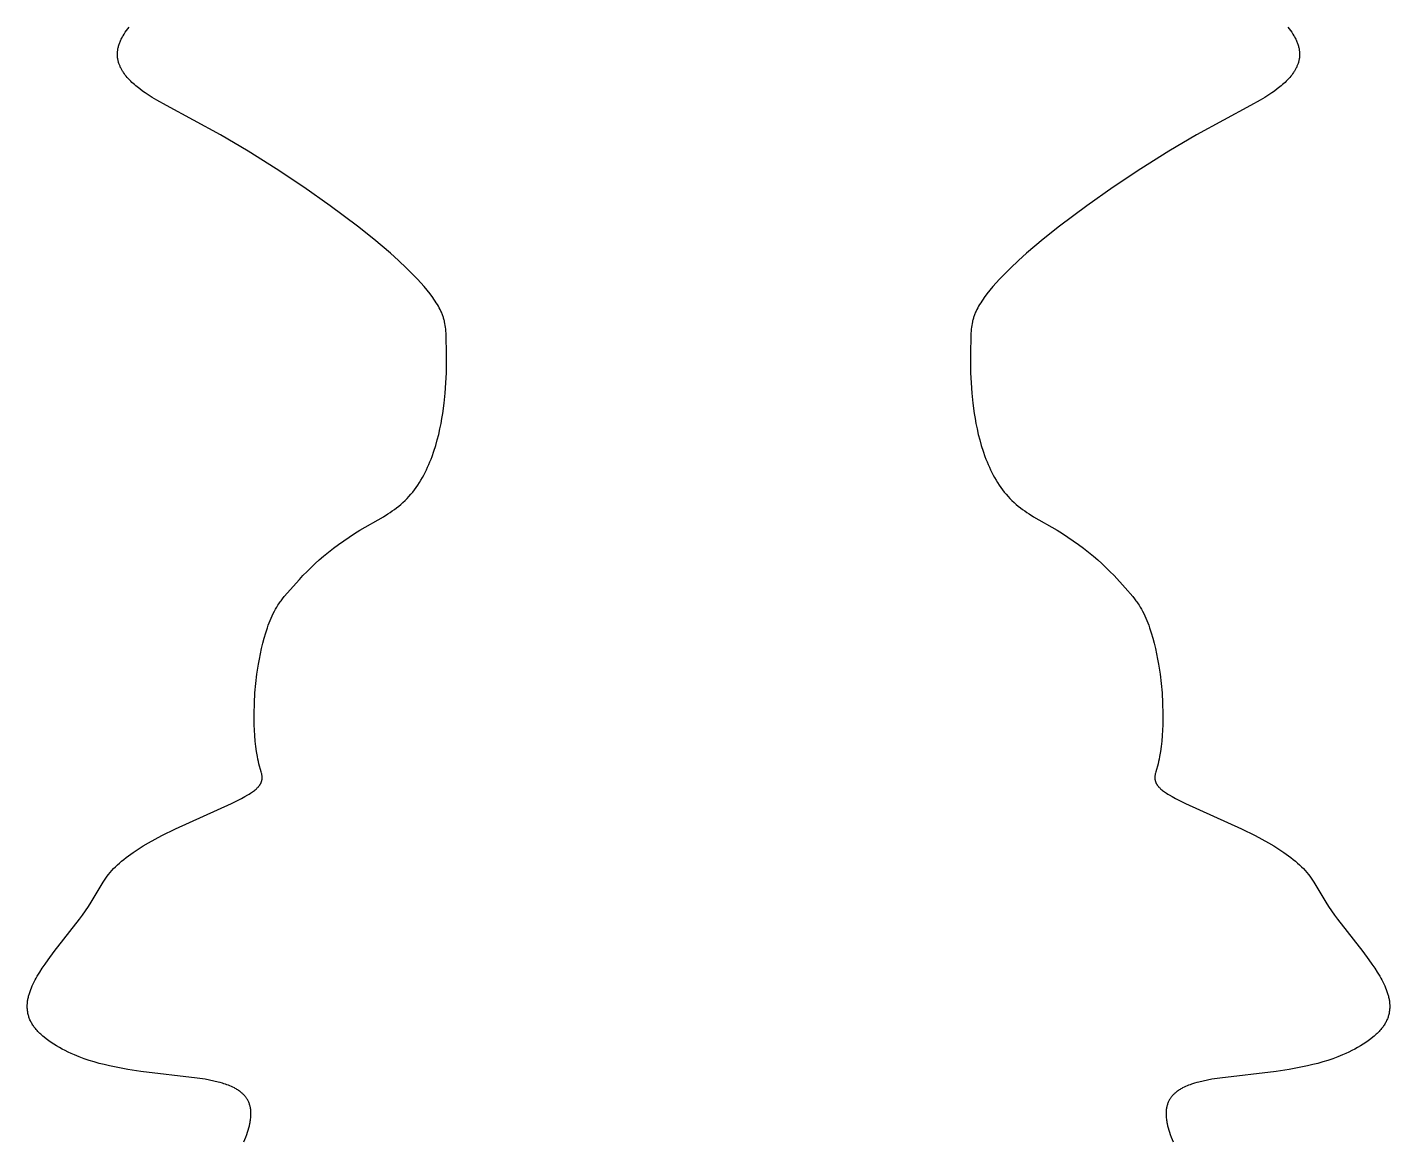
# Model space of a CAD drawing. Header units: millimetres. Extents: x -1576 to 3664, y -445 to 3215.
# Drawn here: x -377.5 to -280.5, y 2629 to 2708.4 of the extents above; entities that cross this region are included whole.
import ezdxf

# ---------------------------------------------------------------- set-up
doc = ezdxf.new("R2010")
doc.units = ezdxf.units.MM
doc.header["$MEASUREMENT"] = 0
doc.layers.add('Utwórz2D linie widoczne', color=7, linetype='Continuous', true_color=0x000000)

msp = doc.modelspace()

# ---------------------------------------------------------------- linework, layer by layer
at = {"layer": 'Utwórz2D linie widoczne'}
for p, q in [((-370.615, 2707.901), (-370.535, 2708.021)), ((-370.535, 2708.021), (-370.449, 2708.142)), ((-370.449, 2708.142), (-370.359, 2708.262)), ((-370.359, 2708.262), (-370.264, 2708.382)), ((-287.775, 2708.382), (-287.68, 2708.262)), ((-287.68, 2708.262), (-287.59, 2708.142)), ((-287.59, 2708.142), (-287.504, 2708.021)), ((-287.504, 2708.021), (-287.424, 2707.901)), ((-371.044, 2706.924), (-371.029, 2706.986)), ((-371.029, 2706.986), (-371.013, 2707.047)), ((-371.013, 2707.047), (-370.994, 2707.109)), ((-370.994, 2707.109), (-370.975, 2707.17)), ((-370.975, 2707.17), (-370.953, 2707.232)), ((-370.953, 2707.232), (-370.93, 2707.293)), ((-370.93, 2707.293), (-370.905, 2707.354)), ((-370.905, 2707.354), (-370.879, 2707.415)), ((-370.879, 2707.415), (-370.851, 2707.476)), ((-370.851, 2707.476), (-370.822, 2707.537)), ((-370.822, 2707.537), (-370.791, 2707.598)), ((-370.791, 2707.598), (-370.759, 2707.658)), ((-370.759, 2707.658), (-370.725, 2707.719)), ((-370.725, 2707.719), (-370.69, 2707.78)), ((-370.69, 2707.78), (-370.615, 2707.901)), ((-287.424, 2707.901), (-287.349, 2707.78)), ((-287.349, 2707.78), (-287.314, 2707.719)), ((-287.314, 2707.719), (-287.28, 2707.658)), ((-287.28, 2707.658), (-287.248, 2707.598)), ((-287.248, 2707.598), (-287.217, 2707.537)), ((-287.217, 2707.537), (-287.188, 2707.476)), ((-287.188, 2707.476), (-287.16, 2707.415)), ((-287.16, 2707.415), (-287.134, 2707.354)), ((-287.134, 2707.354), (-287.109, 2707.293)), ((-287.109, 2707.293), (-287.086, 2707.232)), ((-287.086, 2707.232), (-287.064, 2707.17)), ((-287.064, 2707.17), (-287.045, 2707.109)), ((-287.045, 2707.109), (-287.026, 2707.047)), ((-287.026, 2707.047), (-287.01, 2706.986)), ((-287.01, 2706.986), (-286.995, 2706.924)), ((-371.096, 2706.489), (-371.094, 2706.552)), ((-371.096, 2706.427), (-371.096, 2706.489)), ((-371.095, 2706.368), (-371.096, 2706.427)), ((-371.091, 2706.31), (-371.095, 2706.368)), ((-371.094, 2706.552), (-371.091, 2706.614)), ((-371.091, 2706.614), (-371.085, 2706.676)), ((-371.086, 2706.253), (-371.091, 2706.31)), ((-371.08, 2706.196), (-371.086, 2706.253)), ((-371.085, 2706.676), (-371.077, 2706.738)), ((-371.071, 2706.139), (-371.08, 2706.196)), ((-371.077, 2706.738), (-371.068, 2706.8)), ((-371.062, 2706.083), (-371.071, 2706.139)), ((-371.068, 2706.8), (-371.057, 2706.862)), ((-371.05, 2706.028), (-371.062, 2706.083)), ((-371.057, 2706.862), (-371.044, 2706.924)), ((-371.038, 2705.973), (-371.05, 2706.028)), ((-286.989, 2706.028), (-287.001, 2705.973)), ((-286.995, 2706.924), (-286.982, 2706.862)), ((-286.977, 2706.083), (-286.989, 2706.028)), ((-286.982, 2706.862), (-286.971, 2706.8)), ((-286.968, 2706.139), (-286.977, 2706.083)), ((-286.971, 2706.8), (-286.962, 2706.738)), ((-286.959, 2706.196), (-286.968, 2706.139)), ((-286.962, 2706.738), (-286.954, 2706.676)), ((-286.953, 2706.253), (-286.959, 2706.196)), ((-286.954, 2706.676), (-286.948, 2706.614)), ((-286.948, 2706.31), (-286.953, 2706.253)), ((-286.948, 2706.614), (-286.945, 2706.552)), ((-286.944, 2706.368), (-286.948, 2706.31)), ((-286.945, 2706.552), (-286.943, 2706.489)), ((-286.943, 2706.427), (-286.944, 2706.368)), ((-286.943, 2706.489), (-286.943, 2706.427)), ((-371.024, 2705.918), (-371.038, 2705.973)), ((-371.008, 2705.864), (-371.024, 2705.918)), ((-370.991, 2705.811), (-371.008, 2705.864)), ((-370.973, 2705.758), (-370.991, 2705.811)), ((-370.954, 2705.705), (-370.973, 2705.758)), ((-370.933, 2705.653), (-370.954, 2705.705)), ((-370.911, 2705.602), (-370.933, 2705.653)), ((-370.888, 2705.551), (-370.911, 2705.602)), ((-370.864, 2705.5), (-370.888, 2705.551)), ((-370.839, 2705.45), (-370.864, 2705.5)), ((-370.812, 2705.401), (-370.839, 2705.45)), ((-370.785, 2705.352), (-370.812, 2705.401)), ((-370.757, 2705.303), (-370.785, 2705.352)), ((-370.727, 2705.255), (-370.757, 2705.303)), ((-370.697, 2705.208), (-370.727, 2705.255)), ((-370.666, 2705.161), (-370.697, 2705.208)), ((-370.601, 2705.068), (-370.666, 2705.161)), ((-370.534, 2704.978), (-370.601, 2705.068)), ((-287.438, 2705.068), (-287.505, 2704.978)), ((-287.373, 2705.161), (-287.438, 2705.068)), ((-287.342, 2705.208), (-287.373, 2705.161)), ((-287.312, 2705.255), (-287.342, 2705.208)), ((-287.282, 2705.303), (-287.312, 2705.255)), ((-287.254, 2705.352), (-287.282, 2705.303)), ((-287.227, 2705.401), (-287.254, 2705.352)), ((-287.2, 2705.45), (-287.227, 2705.401)), ((-287.175, 2705.5), (-287.2, 2705.45)), ((-287.151, 2705.551), (-287.175, 2705.5)), ((-287.128, 2705.602), (-287.151, 2705.551)), ((-287.106, 2705.653), (-287.128, 2705.602)), ((-287.085, 2705.705), (-287.106, 2705.653)), ((-287.066, 2705.758), (-287.085, 2705.705)), ((-287.048, 2705.811), (-287.066, 2705.758)), ((-287.031, 2705.864), (-287.048, 2705.811)), ((-287.015, 2705.918), (-287.031, 2705.864)), ((-287.001, 2705.973), (-287.015, 2705.918)), ((-370.463, 2704.889), (-370.534, 2704.978)), ((-370.39, 2704.803), (-370.463, 2704.889)), ((-370.312, 2704.715), (-370.39, 2704.803)), ((-370.23, 2704.628), (-370.312, 2704.715)), ((-370.146, 2704.543), (-370.23, 2704.628)), ((-370.06, 2704.459), (-370.146, 2704.543)), ((-369.971, 2704.377), (-370.06, 2704.459)), ((-369.88, 2704.296), (-369.971, 2704.377)), ((-369.788, 2704.217), (-369.88, 2704.296)), ((-369.694, 2704.139), (-369.788, 2704.217)), ((-369.502, 2703.988), (-369.694, 2704.139)), ((-288.345, 2704.139), (-288.537, 2703.988)), ((-288.251, 2704.217), (-288.345, 2704.139)), ((-288.159, 2704.296), (-288.251, 2704.217)), ((-288.068, 2704.377), (-288.159, 2704.296)), ((-287.979, 2704.459), (-288.068, 2704.377)), ((-287.893, 2704.543), (-287.979, 2704.459)), ((-287.809, 2704.628), (-287.893, 2704.543)), ((-287.728, 2704.715), (-287.809, 2704.628)), ((-287.649, 2704.803), (-287.728, 2704.715)), ((-287.576, 2704.889), (-287.649, 2704.803)), ((-287.505, 2704.978), (-287.576, 2704.889)), ((-369.307, 2703.843), (-369.502, 2703.988)), ((-369.109, 2703.705), (-369.307, 2703.843)), ((-368.912, 2703.574), (-369.109, 2703.705)), ((-368.615, 2703.387), (-368.912, 2703.574)), ((-368.294, 2703.195), (-368.615, 2703.387)), ((-367.605, 2702.806), (-368.294, 2703.195)), ((-289.745, 2703.195), (-290.434, 2702.806)), ((-289.424, 2703.387), (-289.745, 2703.195)), ((-289.127, 2703.574), (-289.424, 2703.387)), ((-288.93, 2703.705), (-289.127, 2703.574)), ((-288.732, 2703.843), (-288.93, 2703.705)), ((-288.537, 2703.988), (-288.732, 2703.843)), ((-363.746, 2700.718), (-367.605, 2702.806)), ((-290.434, 2702.806), (-294.293, 2700.718)), ((-361.786, 2699.564), (-363.746, 2700.718)), ((-294.293, 2700.718), (-296.253, 2699.564)), ((-359.789, 2698.31), (-361.786, 2699.564)), ((-296.253, 2699.564), (-298.25, 2698.31)), ((-357.82, 2697), (-359.789, 2698.31)), ((-298.25, 2698.31), (-300.219, 2697)), ((-355.94, 2695.677), (-357.82, 2697)), ((-300.219, 2697), (-302.099, 2695.677)), ((-354.001, 2694.223), (-355.94, 2695.677)), ((-302.099, 2695.677), (-304.038, 2694.223)), ((-352.846, 2693.3), (-354.001, 2694.223)), ((-304.038, 2694.223), (-305.193, 2693.3)), ((-351.662, 2692.294), (-352.846, 2693.3)), ((-305.193, 2693.3), (-306.377, 2692.294)), ((-351.082, 2691.772), (-351.662, 2692.294)), ((-350.521, 2691.242), (-351.082, 2691.772)), ((-306.957, 2691.772), (-307.518, 2691.242)), ((-306.377, 2692.294), (-306.957, 2691.772)), ((-349.988, 2690.71), (-350.521, 2691.242)), ((-349.735, 2690.444), (-349.988, 2690.71)), ((-308.051, 2690.71), (-308.304, 2690.444)), ((-307.518, 2691.242), (-308.051, 2690.71)), ((-349.493, 2690.18), (-349.735, 2690.444)), ((-349.262, 2689.916), (-349.493, 2690.18)), ((-349.044, 2689.655), (-349.262, 2689.916)), ((-348.839, 2689.397), (-349.044, 2689.655)), ((-308.995, 2689.655), (-309.2, 2689.397)), ((-308.777, 2689.916), (-308.995, 2689.655)), ((-308.546, 2690.18), (-308.777, 2689.916)), ((-308.304, 2690.444), (-308.546, 2690.18)), ((-348.65, 2689.142), (-348.839, 2689.397)), ((-348.561, 2689.016), (-348.65, 2689.142)), ((-348.476, 2688.891), (-348.561, 2689.016)), ((-348.396, 2688.766), (-348.476, 2688.891)), ((-348.32, 2688.644), (-348.396, 2688.766)), ((-348.248, 2688.522), (-348.32, 2688.644)), ((-309.719, 2688.644), (-309.791, 2688.522)), ((-309.643, 2688.766), (-309.719, 2688.644)), ((-309.563, 2688.891), (-309.643, 2688.766)), ((-309.478, 2689.016), (-309.563, 2688.891)), ((-309.389, 2689.142), (-309.478, 2689.016)), ((-309.2, 2689.397), (-309.389, 2689.142)), ((-348.182, 2688.402), (-348.248, 2688.522)), ((-348.12, 2688.283), (-348.182, 2688.402)), ((-348.063, 2688.165), (-348.12, 2688.283)), ((-348.034, 2688.101), (-348.063, 2688.165)), ((-348.006, 2688.038), (-348.034, 2688.101)), ((-347.98, 2687.975), (-348.006, 2688.038)), ((-347.956, 2687.912), (-347.98, 2687.975)), ((-347.933, 2687.85), (-347.956, 2687.912)), ((-347.911, 2687.787), (-347.933, 2687.85)), ((-347.891, 2687.725), (-347.911, 2687.787)), ((-347.872, 2687.663), (-347.891, 2687.725)), ((-347.854, 2687.601), (-347.872, 2687.663)), ((-347.837, 2687.539), (-347.854, 2687.601)), ((-310.185, 2687.601), (-310.202, 2687.539)), ((-310.167, 2687.663), (-310.185, 2687.601)), ((-310.148, 2687.725), (-310.167, 2687.663)), ((-310.128, 2687.787), (-310.148, 2687.725)), ((-310.106, 2687.85), (-310.128, 2687.787)), ((-310.083, 2687.912), (-310.106, 2687.85)), ((-310.059, 2687.975), (-310.083, 2687.912)), ((-310.033, 2688.038), (-310.059, 2687.975)), ((-310.005, 2688.101), (-310.033, 2688.038)), ((-309.976, 2688.165), (-310.005, 2688.101)), ((-309.919, 2688.283), (-309.976, 2688.165)), ((-309.857, 2688.402), (-309.919, 2688.283)), ((-309.791, 2688.522), (-309.857, 2688.402)), ((-347.822, 2687.477), (-347.837, 2687.539)), ((-347.807, 2687.414), (-347.822, 2687.477)), ((-347.782, 2687.287), (-347.807, 2687.414)), ((-347.76, 2687.158), (-347.782, 2687.287)), ((-347.742, 2687.026), (-347.76, 2687.158)), ((-347.727, 2686.891), (-347.742, 2687.026)), ((-347.714, 2686.751), (-347.727, 2686.891)), ((-347.704, 2686.607), (-347.714, 2686.751)), ((-347.689, 2686.301), (-347.704, 2686.607)), ((-310.335, 2686.607), (-310.35, 2686.301)), ((-310.325, 2686.751), (-310.335, 2686.607)), ((-310.312, 2686.891), (-310.325, 2686.751)), ((-310.297, 2687.026), (-310.312, 2686.891)), ((-310.279, 2687.158), (-310.297, 2687.026)), ((-310.257, 2687.287), (-310.279, 2687.158)), ((-310.232, 2687.414), (-310.257, 2687.287)), ((-310.217, 2687.477), (-310.232, 2687.414)), ((-310.202, 2687.539), (-310.217, 2687.477)), ((-347.665, 2685.246), (-347.689, 2686.301)), ((-310.35, 2686.301), (-310.374, 2685.246)), ((-347.666, 2684.52), (-347.665, 2685.246)), ((-310.374, 2685.246), (-310.373, 2684.52)), ((-347.714, 2683.065), (-347.681, 2683.792)), ((-347.681, 2683.792), (-347.666, 2684.52)), ((-310.373, 2684.52), (-310.358, 2683.792)), ((-310.358, 2683.792), (-310.325, 2683.065)), ((-347.767, 2682.338), (-347.714, 2683.065)), ((-310.325, 2683.065), (-310.272, 2682.338)), ((-347.84, 2681.615), (-347.767, 2682.338)), ((-310.272, 2682.338), (-310.199, 2681.615)), ((-347.994, 2680.538), (-347.937, 2680.896)), ((-347.937, 2680.896), (-347.84, 2681.615)), ((-310.199, 2681.615), (-310.102, 2680.896)), ((-310.102, 2680.896), (-310.045, 2680.538)), ((-348.137, 2679.791), (-348.058, 2680.183)), ((-348.058, 2680.183), (-347.994, 2680.538)), ((-310.045, 2680.538), (-309.981, 2680.183)), ((-309.981, 2680.183), (-309.902, 2679.791)), ((-348.438, 2678.607), (-348.326, 2679.002)), ((-348.326, 2679.002), (-348.226, 2679.397)), ((-348.226, 2679.397), (-348.137, 2679.791)), ((-309.902, 2679.791), (-309.813, 2679.397)), ((-309.813, 2679.397), (-309.713, 2679.002)), ((-309.713, 2679.002), (-309.601, 2678.607)), ((-348.698, 2677.822), (-348.561, 2678.213)), ((-348.561, 2678.213), (-348.438, 2678.607)), ((-309.601, 2678.607), (-309.478, 2678.213)), ((-309.478, 2678.213), (-309.341, 2677.822)), ((-349.101, 2676.869), (-349.013, 2677.056)), ((-349.013, 2677.056), (-348.929, 2677.245)), ((-348.929, 2677.245), (-348.848, 2677.436)), ((-348.848, 2677.436), (-348.772, 2677.629)), ((-348.772, 2677.629), (-348.698, 2677.822)), ((-309.341, 2677.822), (-309.267, 2677.629)), ((-309.267, 2677.629), (-309.191, 2677.436)), ((-309.191, 2677.436), (-309.11, 2677.245)), ((-309.11, 2677.245), (-309.026, 2677.056)), ((-309.026, 2677.056), (-308.938, 2676.869)), ((-349.712, 2675.794), (-349.6, 2675.966)), ((-349.6, 2675.966), (-349.492, 2676.141)), ((-349.492, 2676.141), (-349.388, 2676.32)), ((-349.388, 2676.32), (-349.289, 2676.5)), ((-349.289, 2676.5), (-349.193, 2676.683)), ((-349.193, 2676.683), (-349.101, 2676.869)), ((-308.938, 2676.869), (-308.846, 2676.683)), ((-308.846, 2676.683), (-308.75, 2676.5)), ((-308.75, 2676.5), (-308.651, 2676.32)), ((-308.651, 2676.32), (-308.547, 2676.141)), ((-308.547, 2676.141), (-308.439, 2675.966)), ((-308.439, 2675.966), (-308.327, 2675.794)), ((-350.48, 2674.832), (-350.34, 2674.983)), ((-350.34, 2674.983), (-350.205, 2675.138)), ((-350.205, 2675.138), (-350.075, 2675.297)), ((-350.075, 2675.297), (-349.95, 2675.459)), ((-349.95, 2675.459), (-349.829, 2675.625)), ((-349.829, 2675.625), (-349.712, 2675.794)), ((-308.327, 2675.794), (-308.21, 2675.625)), ((-308.21, 2675.625), (-308.089, 2675.459)), ((-308.089, 2675.459), (-307.964, 2675.297)), ((-307.964, 2675.297), (-307.834, 2675.138)), ((-307.834, 2675.138), (-307.699, 2674.983)), ((-307.699, 2674.983), (-307.559, 2674.832)), ((-351.527, 2673.946), (-351.373, 2674.056)), ((-351.373, 2674.056), (-351.221, 2674.169)), ((-351.221, 2674.169), (-351.073, 2674.286)), ((-351.073, 2674.286), (-350.928, 2674.407)), ((-350.928, 2674.407), (-350.774, 2674.544)), ((-350.774, 2674.544), (-350.624, 2674.686)), ((-350.624, 2674.686), (-350.48, 2674.832)), ((-307.559, 2674.832), (-307.415, 2674.686)), ((-307.415, 2674.686), (-307.265, 2674.544)), ((-307.265, 2674.544), (-307.111, 2674.407)), ((-307.111, 2674.407), (-306.966, 2674.286)), ((-306.966, 2674.286), (-306.818, 2674.169)), ((-306.818, 2674.169), (-306.666, 2674.056)), ((-306.666, 2674.056), (-306.512, 2673.946)), ((-353.829, 2672.572), (-352.163, 2673.535)), ((-352.163, 2673.535), (-351.842, 2673.735)), ((-351.842, 2673.735), (-351.684, 2673.839)), ((-351.684, 2673.839), (-351.527, 2673.946)), ((-306.512, 2673.946), (-306.355, 2673.839)), ((-306.355, 2673.839), (-306.197, 2673.735)), ((-306.197, 2673.735), (-305.876, 2673.535)), ((-305.876, 2673.535), (-304.21, 2672.572)), ((-354.978, 2671.833), (-354.6, 2672.088)), ((-354.6, 2672.088), (-354.217, 2672.334)), ((-354.217, 2672.334), (-353.829, 2672.572)), ((-304.21, 2672.572), (-303.822, 2672.334)), ((-303.822, 2672.334), (-303.439, 2672.088)), ((-303.439, 2672.088), (-303.061, 2671.833)), ((-356.076, 2671.02), (-355.717, 2671.3)), ((-355.717, 2671.3), (-355.351, 2671.571)), ((-355.351, 2671.571), (-354.978, 2671.833)), ((-303.061, 2671.833), (-302.688, 2671.571)), ((-302.688, 2671.571), (-302.322, 2671.3)), ((-302.322, 2671.3), (-301.963, 2671.02)), ((-357.312, 2669.93), (-357.024, 2670.204)), ((-357.024, 2670.204), (-356.73, 2670.471)), ((-356.73, 2670.471), (-356.428, 2670.731)), ((-356.428, 2670.731), (-356.076, 2671.02)), ((-301.963, 2671.02), (-301.611, 2670.731)), ((-301.611, 2670.731), (-301.309, 2670.471)), ((-301.309, 2670.471), (-301.015, 2670.204)), ((-301.015, 2670.204), (-300.727, 2669.93)), ((-358.144, 2669.063), (-357.886, 2669.345)), ((-357.886, 2669.345), (-357.596, 2669.647)), ((-357.596, 2669.647), (-357.312, 2669.93)), ((-300.727, 2669.93), (-300.443, 2669.647)), ((-300.443, 2669.647), (-300.153, 2669.345)), ((-300.153, 2669.345), (-299.369, 2668.47)), ((-359.215, 2667.85), (-358.144, 2669.063)), ((-299.369, 2668.47), (-298.824, 2667.85)), ((-359.754, 2667.105), (-359.666, 2667.246)), ((-359.666, 2667.246), (-359.613, 2667.327)), ((-359.613, 2667.327), (-359.559, 2667.405)), ((-359.559, 2667.405), (-359.505, 2667.481)), ((-359.505, 2667.481), (-359.449, 2667.557)), ((-359.449, 2667.557), (-359.334, 2667.704)), ((-359.334, 2667.704), (-359.215, 2667.85)), ((-298.824, 2667.85), (-298.705, 2667.704)), ((-298.705, 2667.704), (-298.59, 2667.557)), ((-298.59, 2667.557), (-298.534, 2667.481)), ((-298.534, 2667.481), (-298.48, 2667.405)), ((-298.48, 2667.405), (-298.426, 2667.327)), ((-298.426, 2667.327), (-298.373, 2667.246)), ((-298.373, 2667.246), (-298.285, 2667.105)), ((-360.221, 2666.156), (-360.15, 2666.324)), ((-360.15, 2666.324), (-360.077, 2666.489)), ((-360.077, 2666.489), (-360, 2666.65)), ((-360, 2666.65), (-359.921, 2666.806)), ((-359.921, 2666.806), (-359.839, 2666.958)), ((-359.839, 2666.958), (-359.754, 2667.105)), ((-298.285, 2667.105), (-298.2, 2666.958)), ((-298.2, 2666.958), (-298.118, 2666.806)), ((-298.118, 2666.806), (-298.039, 2666.65)), ((-298.039, 2666.65), (-297.962, 2666.489)), ((-297.962, 2666.489), (-297.889, 2666.324)), ((-297.889, 2666.324), (-297.818, 2666.156)), ((-360.647, 2664.902), (-360.538, 2665.271)), ((-360.538, 2665.271), (-360.419, 2665.632)), ((-360.419, 2665.632), (-360.356, 2665.81)), ((-360.356, 2665.81), (-360.29, 2665.985)), ((-360.29, 2665.985), (-360.221, 2666.156)), ((-297.818, 2666.156), (-297.749, 2665.985)), ((-297.749, 2665.985), (-297.684, 2665.81)), ((-297.684, 2665.81), (-297.62, 2665.632)), ((-297.62, 2665.632), (-297.501, 2665.271)), ((-297.501, 2665.271), (-297.392, 2664.902)), ((-360.837, 2664.153), (-360.746, 2664.529)), ((-360.746, 2664.529), (-360.647, 2664.902)), ((-297.392, 2664.902), (-297.293, 2664.529)), ((-297.293, 2664.529), (-297.202, 2664.153)), ((-361.057, 2663.039), (-360.992, 2663.406)), ((-360.992, 2663.406), (-360.918, 2663.778)), ((-360.918, 2663.778), (-360.837, 2664.153)), ((-297.202, 2664.153), (-297.121, 2663.778)), ((-297.121, 2663.778), (-297.047, 2663.406)), ((-297.047, 2663.406), (-296.982, 2663.039)), ((-361.164, 2662.332), (-361.057, 2663.039)), ((-296.982, 2663.039), (-296.875, 2662.332)), ((-361.303, 2660.998), (-361.242, 2661.677)), ((-361.242, 2661.677), (-361.164, 2662.332)), ((-296.875, 2662.332), (-296.797, 2661.677)), ((-296.797, 2661.677), (-296.736, 2660.998)), ((-361.345, 2660.27), (-361.303, 2660.998)), ((-296.736, 2660.998), (-296.694, 2660.27)), ((-361.366, 2659.509), (-361.345, 2660.27)), ((-361.366, 2659.121), (-361.366, 2659.509)), ((-296.694, 2660.27), (-296.673, 2659.509)), ((-296.673, 2659.509), (-296.673, 2659.121)), ((-361.359, 2658.731), (-361.366, 2659.121)), ((-361.344, 2658.342), (-361.359, 2658.731)), ((-296.68, 2658.731), (-296.695, 2658.342)), ((-296.673, 2659.121), (-296.68, 2658.731)), ((-361.321, 2657.954), (-361.344, 2658.342)), ((-361.289, 2657.57), (-361.321, 2657.954)), ((-361.247, 2657.192), (-361.289, 2657.57)), ((-296.75, 2657.57), (-296.792, 2657.192)), ((-296.718, 2657.954), (-296.75, 2657.57)), ((-296.695, 2658.342), (-296.718, 2657.954)), ((-361.196, 2656.823), (-361.247, 2657.192)), ((-361.133, 2656.463), (-361.196, 2656.823)), ((-296.843, 2656.823), (-296.906, 2656.463)), ((-296.792, 2657.192), (-296.843, 2656.823)), ((-361.098, 2656.288), (-361.133, 2656.463)), ((-361.06, 2656.116), (-361.098, 2656.288)), ((-361.018, 2655.948), (-361.06, 2656.116)), ((-360.858, 2655.38), (-361.018, 2655.948)), ((-297.021, 2655.948), (-297.181, 2655.38)), ((-296.979, 2656.116), (-297.021, 2655.948)), ((-296.941, 2656.288), (-296.979, 2656.116)), ((-296.906, 2656.463), (-296.941, 2656.288)), ((-360.874, 2654.588), (-360.864, 2654.611)), ((-360.864, 2654.611), (-360.855, 2654.634)), ((-360.835, 2655.283), (-360.858, 2655.38)), ((-360.855, 2654.634), (-360.846, 2654.657)), ((-360.846, 2654.657), (-360.838, 2654.68)), ((-360.838, 2654.68), (-360.831, 2654.702)), ((-360.825, 2655.236), (-360.835, 2655.283)), ((-360.831, 2654.702), (-360.824, 2654.725)), ((-360.816, 2655.188), (-360.825, 2655.236)), ((-360.824, 2654.725), (-360.819, 2654.748)), ((-360.819, 2654.748), (-360.813, 2654.771)), ((-360.808, 2655.141), (-360.816, 2655.188)), ((-360.813, 2654.771), (-360.809, 2654.794)), ((-360.809, 2654.794), (-360.805, 2654.817)), ((-360.802, 2655.094), (-360.808, 2655.141)), ((-360.805, 2654.817), (-360.802, 2654.84)), ((-360.8, 2655.071), (-360.802, 2655.094)), ((-360.802, 2654.84), (-360.799, 2654.863)), ((-360.798, 2655.048), (-360.8, 2655.071)), ((-360.799, 2654.863), (-360.797, 2654.886)), ((-360.796, 2655.025), (-360.798, 2655.048)), ((-360.797, 2654.886), (-360.796, 2654.909)), ((-360.795, 2655.001), (-360.796, 2655.025)), ((-360.796, 2654.909), (-360.795, 2654.932)), ((-360.794, 2654.978), (-360.795, 2655.001)), ((-360.795, 2654.932), (-360.794, 2654.955)), ((-360.794, 2654.955), (-360.794, 2654.978)), ((-297.244, 2655.001), (-297.245, 2654.978)), ((-297.245, 2654.978), (-297.245, 2654.955)), ((-297.245, 2654.955), (-297.244, 2654.932)), ((-297.243, 2655.025), (-297.244, 2655.001)), ((-297.244, 2654.932), (-297.243, 2654.909)), ((-297.241, 2655.048), (-297.243, 2655.025)), ((-297.243, 2654.909), (-297.242, 2654.886)), ((-297.242, 2654.886), (-297.24, 2654.863)), ((-297.239, 2655.071), (-297.241, 2655.048)), ((-297.24, 2654.863), (-297.237, 2654.84)), ((-297.237, 2655.094), (-297.239, 2655.071)), ((-297.231, 2655.141), (-297.237, 2655.094)), ((-297.237, 2654.84), (-297.234, 2654.817)), ((-297.234, 2654.817), (-297.23, 2654.794)), ((-297.223, 2655.188), (-297.231, 2655.141)), ((-297.23, 2654.794), (-297.226, 2654.771)), ((-297.226, 2654.771), (-297.22, 2654.748)), ((-297.214, 2655.236), (-297.223, 2655.188)), ((-297.22, 2654.748), (-297.215, 2654.725)), ((-297.215, 2654.725), (-297.208, 2654.702)), ((-297.204, 2655.283), (-297.214, 2655.236)), ((-297.208, 2654.702), (-297.201, 2654.68)), ((-297.181, 2655.38), (-297.204, 2655.283)), ((-297.201, 2654.68), (-297.193, 2654.657)), ((-297.193, 2654.657), (-297.184, 2654.634)), ((-297.184, 2654.634), (-297.175, 2654.611)), ((-297.175, 2654.611), (-297.165, 2654.588)), ((-362.023, 2653.619), (-361.821, 2653.736)), ((-361.821, 2653.736), (-361.721, 2653.796)), ((-361.721, 2653.796), (-361.623, 2653.859)), ((-361.623, 2653.859), (-361.552, 2653.905)), ((-361.552, 2653.905), (-361.482, 2653.953)), ((-361.482, 2653.953), (-361.413, 2654.003)), ((-361.413, 2654.003), (-361.345, 2654.054)), ((-361.345, 2654.054), (-361.283, 2654.103)), ((-361.283, 2654.103), (-361.223, 2654.153)), ((-361.223, 2654.153), (-361.193, 2654.179)), ((-361.193, 2654.179), (-361.164, 2654.206)), ((-361.164, 2654.206), (-361.136, 2654.233)), ((-361.136, 2654.233), (-361.108, 2654.261)), ((-361.108, 2654.261), (-361.085, 2654.284)), ((-361.085, 2654.284), (-361.063, 2654.308)), ((-361.063, 2654.308), (-361.042, 2654.332)), ((-361.042, 2654.332), (-361.023, 2654.355)), ((-361.023, 2654.355), (-361.004, 2654.379)), ((-361.004, 2654.379), (-360.986, 2654.402)), ((-360.986, 2654.402), (-360.969, 2654.425)), ((-360.969, 2654.425), (-360.953, 2654.449)), ((-360.953, 2654.449), (-360.937, 2654.472)), ((-360.937, 2654.472), (-360.923, 2654.495)), ((-360.923, 2654.495), (-360.91, 2654.518)), ((-360.91, 2654.518), (-360.897, 2654.541)), ((-360.897, 2654.541), (-360.885, 2654.564)), ((-360.885, 2654.564), (-360.874, 2654.588)), ((-297.165, 2654.588), (-297.154, 2654.564)), ((-297.154, 2654.564), (-297.142, 2654.541)), ((-297.142, 2654.541), (-297.129, 2654.518)), ((-297.129, 2654.518), (-297.116, 2654.495)), ((-297.116, 2654.495), (-297.102, 2654.472)), ((-297.102, 2654.472), (-297.086, 2654.449)), ((-297.086, 2654.449), (-297.07, 2654.425)), ((-297.07, 2654.425), (-297.053, 2654.402)), ((-297.053, 2654.402), (-297.035, 2654.379)), ((-297.035, 2654.379), (-297.017, 2654.355)), ((-297.017, 2654.355), (-296.997, 2654.332)), ((-296.997, 2654.332), (-296.976, 2654.308)), ((-296.976, 2654.308), (-296.954, 2654.284)), ((-296.954, 2654.284), (-296.931, 2654.261)), ((-296.931, 2654.261), (-296.903, 2654.233)), ((-296.903, 2654.233), (-296.875, 2654.206)), ((-296.875, 2654.206), (-296.846, 2654.179)), ((-296.846, 2654.179), (-296.816, 2654.153)), ((-296.816, 2654.153), (-296.756, 2654.103)), ((-296.756, 2654.103), (-296.694, 2654.054)), ((-296.694, 2654.054), (-296.626, 2654.003)), ((-296.626, 2654.003), (-296.557, 2653.953)), ((-296.557, 2653.953), (-296.487, 2653.905)), ((-296.487, 2653.905), (-296.416, 2653.859)), ((-296.416, 2653.859), (-296.318, 2653.796)), ((-296.318, 2653.796), (-296.218, 2653.736)), ((-296.218, 2653.736), (-296.016, 2653.619)), ((-366.962, 2651.319), (-362.972, 2653.134)), ((-362.972, 2653.134), (-362.502, 2653.365)), ((-362.502, 2653.365), (-362.261, 2653.489)), ((-362.261, 2653.489), (-362.023, 2653.619)), ((-296.016, 2653.619), (-295.778, 2653.489)), ((-295.778, 2653.489), (-295.538, 2653.365)), ((-295.538, 2653.365), (-295.067, 2653.134)), ((-295.067, 2653.134), (-291.077, 2651.319)), ((-368.414, 2650.584), (-367.935, 2650.837)), ((-367.935, 2650.837), (-366.962, 2651.319)), ((-291.077, 2651.319), (-290.104, 2650.837)), ((-290.104, 2650.837), (-289.625, 2650.584)), ((-369.972, 2649.642), (-369.62, 2649.875)), ((-369.62, 2649.875), (-369.256, 2650.102)), ((-369.256, 2650.102), (-368.888, 2650.319)), ((-368.888, 2650.319), (-368.414, 2650.584)), ((-289.625, 2650.584), (-289.151, 2650.319)), ((-289.151, 2650.319), (-288.783, 2650.102)), ((-288.783, 2650.102), (-288.419, 2649.875)), ((-288.419, 2649.875), (-288.067, 2649.642)), ((-371.093, 2648.757), (-370.95, 2648.886)), ((-370.95, 2648.886), (-370.796, 2649.019)), ((-370.796, 2649.019), (-370.639, 2649.148)), ((-370.639, 2649.148), (-370.479, 2649.274)), ((-370.479, 2649.274), (-370.316, 2649.397)), ((-370.316, 2649.397), (-370.145, 2649.521)), ((-370.145, 2649.521), (-369.972, 2649.642)), ((-288.067, 2649.642), (-287.894, 2649.521)), ((-287.894, 2649.521), (-287.723, 2649.397)), ((-287.723, 2649.397), (-287.56, 2649.274)), ((-287.56, 2649.274), (-287.4, 2649.148)), ((-287.4, 2649.148), (-287.243, 2649.019)), ((-287.243, 2649.019), (-287.089, 2648.886)), ((-287.089, 2648.886), (-286.946, 2648.757)), ((-372.019, 2647.664), (-371.924, 2647.802)), ((-371.924, 2647.802), (-371.825, 2647.94)), ((-371.825, 2647.94), (-371.721, 2648.076)), ((-371.721, 2648.076), (-371.612, 2648.211)), ((-371.612, 2648.211), (-371.497, 2648.345)), ((-371.497, 2648.345), (-371.367, 2648.486)), ((-371.367, 2648.486), (-371.232, 2648.624)), ((-371.232, 2648.624), (-371.093, 2648.757)), ((-286.946, 2648.757), (-286.807, 2648.624)), ((-286.807, 2648.624), (-286.672, 2648.486)), ((-286.672, 2648.486), (-286.542, 2648.345)), ((-286.542, 2648.345), (-286.427, 2648.211)), ((-286.427, 2648.211), (-286.318, 2648.076)), ((-286.318, 2648.076), (-286.214, 2647.94)), ((-286.214, 2647.94), (-286.115, 2647.802)), ((-286.115, 2647.802), (-286.02, 2647.664)), ((-372.958, 2646.091), (-372.111, 2647.524)), ((-372.111, 2647.524), (-372.019, 2647.664)), ((-286.02, 2647.664), (-285.928, 2647.524)), ((-285.928, 2647.524), (-285.081, 2646.091)), ((-373.152, 2645.787), (-372.958, 2646.091)), ((-285.081, 2646.091), (-284.887, 2645.787)), ((-373.79, 2644.879), (-373.57, 2645.18)), ((-373.57, 2645.18), (-373.357, 2645.483)), ((-373.357, 2645.483), (-373.152, 2645.787)), ((-284.887, 2645.787), (-284.682, 2645.483)), ((-284.682, 2645.483), (-284.469, 2645.18)), ((-284.469, 2645.18), (-284.249, 2644.879)), ((-375.59, 2642.577), (-373.79, 2644.879)), ((-284.249, 2644.879), (-282.449, 2642.577)), ((-376.245, 2641.692), (-376.034, 2641.986)), ((-376.034, 2641.986), (-375.59, 2642.577)), ((-282.449, 2642.577), (-282.005, 2641.986)), ((-282.005, 2641.986), (-281.794, 2641.692)), ((-376.797, 2640.839), (-376.627, 2641.119)), ((-376.627, 2641.119), (-376.444, 2641.401)), ((-376.444, 2641.401), (-376.245, 2641.692)), ((-281.794, 2641.692), (-281.595, 2641.401)), ((-281.595, 2641.401), (-281.412, 2641.119)), ((-281.412, 2641.119), (-281.242, 2640.839)), ((-377.215, 2640.01), (-377.156, 2640.147)), ((-377.156, 2640.147), (-377.092, 2640.284)), ((-377.092, 2640.284), (-377.025, 2640.422)), ((-377.025, 2640.422), (-376.953, 2640.56)), ((-376.953, 2640.56), (-376.877, 2640.699)), ((-376.877, 2640.699), (-376.797, 2640.839)), ((-281.242, 2640.839), (-281.162, 2640.699)), ((-281.162, 2640.699), (-281.086, 2640.56)), ((-281.086, 2640.56), (-281.014, 2640.422)), ((-281.014, 2640.422), (-280.947, 2640.284)), ((-280.947, 2640.284), (-280.883, 2640.147)), ((-280.883, 2640.147), (-280.824, 2640.01)), ((-377.485, 2639.07), (-377.474, 2639.136)), ((-377.474, 2639.136), (-377.463, 2639.202)), ((-377.463, 2639.202), (-377.449, 2639.269)), ((-377.449, 2639.269), (-377.435, 2639.335)), ((-377.435, 2639.335), (-377.419, 2639.402)), ((-377.419, 2639.402), (-377.401, 2639.469)), ((-377.401, 2639.469), (-377.382, 2639.536)), ((-377.382, 2639.536), (-377.362, 2639.603)), ((-377.362, 2639.603), (-377.318, 2639.738)), ((-377.318, 2639.738), (-377.269, 2639.874)), ((-377.269, 2639.874), (-377.215, 2640.01)), ((-280.824, 2640.01), (-280.77, 2639.874)), ((-280.77, 2639.874), (-280.721, 2639.738)), ((-280.721, 2639.738), (-280.677, 2639.603)), ((-280.677, 2639.603), (-280.657, 2639.536)), ((-280.657, 2639.536), (-280.638, 2639.469)), ((-280.638, 2639.469), (-280.62, 2639.402)), ((-280.62, 2639.402), (-280.604, 2639.335)), ((-280.604, 2639.335), (-280.59, 2639.269)), ((-280.59, 2639.269), (-280.576, 2639.202)), ((-280.576, 2639.202), (-280.565, 2639.136)), ((-280.565, 2639.136), (-280.554, 2639.07)), ((-377.514, 2638.677), (-377.513, 2638.742)), ((-377.513, 2638.612), (-377.514, 2638.677)), ((-377.513, 2638.742), (-377.511, 2638.807)), ((-377.511, 2638.548), (-377.513, 2638.612)), ((-377.511, 2638.807), (-377.506, 2638.873)), ((-377.507, 2638.483), (-377.511, 2638.548)), ((-377.501, 2638.419), (-377.507, 2638.483)), ((-377.506, 2638.873), (-377.501, 2638.938)), ((-377.501, 2638.938), (-377.493, 2639.004)), ((-377.494, 2638.355), (-377.501, 2638.419)), ((-377.484, 2638.291), (-377.494, 2638.355)), ((-377.493, 2639.004), (-377.485, 2639.07)), ((-377.473, 2638.227), (-377.484, 2638.291)), ((-377.461, 2638.164), (-377.473, 2638.227)), ((-377.446, 2638.1), (-377.461, 2638.164)), ((-280.578, 2638.164), (-280.593, 2638.1)), ((-280.566, 2638.227), (-280.578, 2638.164)), ((-280.555, 2638.291), (-280.566, 2638.227)), ((-280.545, 2638.355), (-280.555, 2638.291)), ((-280.554, 2639.07), (-280.546, 2639.004)), ((-280.546, 2639.004), (-280.538, 2638.938)), ((-280.538, 2638.419), (-280.545, 2638.355)), ((-280.538, 2638.938), (-280.533, 2638.873)), ((-280.532, 2638.483), (-280.538, 2638.419)), ((-280.533, 2638.873), (-280.528, 2638.807)), ((-280.528, 2638.548), (-280.532, 2638.483)), ((-280.528, 2638.807), (-280.526, 2638.742)), ((-280.526, 2638.612), (-280.528, 2638.548)), ((-280.526, 2638.742), (-280.525, 2638.677)), ((-280.525, 2638.677), (-280.526, 2638.612)), ((-377.429, 2638.037), (-377.446, 2638.1)), ((-377.411, 2637.974), (-377.429, 2638.037)), ((-377.391, 2637.912), (-377.411, 2637.974)), ((-377.369, 2637.849), (-377.391, 2637.912)), ((-377.345, 2637.787), (-377.369, 2637.849)), ((-377.319, 2637.725), (-377.345, 2637.787)), ((-377.29, 2637.663), (-377.319, 2637.725)), ((-377.26, 2637.601), (-377.29, 2637.663)), ((-377.228, 2637.539), (-377.26, 2637.601)), ((-377.194, 2637.478), (-377.228, 2637.539)), ((-377.158, 2637.417), (-377.194, 2637.478)), ((-377.12, 2637.356), (-377.158, 2637.417)), ((-377.079, 2637.296), (-377.12, 2637.356)), ((-377.037, 2637.235), (-377.079, 2637.296)), ((-376.992, 2637.175), (-377.037, 2637.235)), ((-376.937, 2637.105), (-376.992, 2637.175)), ((-281.047, 2637.175), (-281.102, 2637.105)), ((-281.002, 2637.235), (-281.047, 2637.175)), ((-280.96, 2637.296), (-281.002, 2637.235)), ((-280.919, 2637.356), (-280.96, 2637.296)), ((-280.881, 2637.417), (-280.919, 2637.356)), ((-280.845, 2637.478), (-280.881, 2637.417)), ((-280.811, 2637.539), (-280.845, 2637.478)), ((-280.779, 2637.601), (-280.811, 2637.539)), ((-280.749, 2637.663), (-280.779, 2637.601)), ((-280.721, 2637.725), (-280.749, 2637.663)), ((-280.694, 2637.787), (-280.721, 2637.725)), ((-280.67, 2637.849), (-280.694, 2637.787)), ((-280.648, 2637.912), (-280.67, 2637.849)), ((-280.628, 2637.974), (-280.648, 2637.912)), ((-280.61, 2638.037), (-280.628, 2637.974)), ((-280.593, 2638.1), (-280.61, 2638.037)), ((-376.879, 2637.035), (-376.937, 2637.105)), ((-376.818, 2636.966), (-376.879, 2637.035)), ((-376.755, 2636.897), (-376.818, 2636.966)), ((-376.689, 2636.829), (-376.755, 2636.897)), ((-376.62, 2636.761), (-376.689, 2636.829)), ((-376.548, 2636.693), (-376.62, 2636.761)), ((-376.475, 2636.626), (-376.548, 2636.693)), ((-376.398, 2636.559), (-376.475, 2636.626)), ((-376.32, 2636.493), (-376.398, 2636.559)), ((-376.156, 2636.363), (-376.32, 2636.493)), ((-375.984, 2636.235), (-376.156, 2636.363)), ((-375.805, 2636.11), (-375.984, 2636.235)), ((-282.055, 2636.235), (-282.234, 2636.11)), ((-281.883, 2636.363), (-282.055, 2636.235)), ((-281.719, 2636.493), (-281.883, 2636.363)), ((-281.641, 2636.559), (-281.719, 2636.493)), ((-281.564, 2636.626), (-281.641, 2636.559)), ((-281.491, 2636.693), (-281.564, 2636.626)), ((-281.419, 2636.761), (-281.491, 2636.693)), ((-281.351, 2636.829), (-281.419, 2636.761)), ((-281.284, 2636.897), (-281.351, 2636.829)), ((-281.221, 2636.966), (-281.284, 2636.897)), ((-281.16, 2637.035), (-281.221, 2636.966)), ((-281.102, 2637.105), (-281.16, 2637.035)), ((-375.618, 2635.987), (-375.805, 2636.11)), ((-375.424, 2635.868), (-375.618, 2635.987)), ((-375.225, 2635.752), (-375.424, 2635.868)), ((-375.021, 2635.64), (-375.225, 2635.752)), ((-374.811, 2635.531), (-375.021, 2635.64)), ((-374.598, 2635.426), (-374.811, 2635.531)), ((-374.381, 2635.326), (-374.598, 2635.426)), ((-374.161, 2635.23), (-374.381, 2635.326)), ((-373.814, 2635.089), (-374.161, 2635.23)), ((-283.878, 2635.23), (-284.225, 2635.089)), ((-283.658, 2635.326), (-283.878, 2635.23)), ((-283.441, 2635.426), (-283.658, 2635.326)), ((-283.228, 2635.531), (-283.441, 2635.426)), ((-283.018, 2635.64), (-283.228, 2635.531)), ((-282.814, 2635.752), (-283.018, 2635.64)), ((-282.615, 2635.868), (-282.814, 2635.752)), ((-282.421, 2635.987), (-282.615, 2635.868)), ((-282.234, 2636.11), (-282.421, 2635.987)), ((-373.463, 2634.959), (-373.814, 2635.089)), ((-373.109, 2634.839), (-373.463, 2634.959)), ((-372.751, 2634.729), (-373.109, 2634.839)), ((-372.391, 2634.627), (-372.751, 2634.729)), ((-372.028, 2634.534), (-372.391, 2634.627)), ((-371.663, 2634.449), (-372.028, 2634.534)), ((-371.297, 2634.37), (-371.663, 2634.449)), ((-370.83, 2634.279), (-371.297, 2634.37)), ((-370.36, 2634.197), (-370.83, 2634.279)), ((-287.209, 2634.279), (-287.679, 2634.197)), ((-286.742, 2634.37), (-287.209, 2634.279)), ((-286.376, 2634.448), (-286.742, 2634.37)), ((-286.011, 2634.534), (-286.376, 2634.448)), ((-285.648, 2634.627), (-286.011, 2634.534)), ((-285.288, 2634.729), (-285.648, 2634.627)), ((-284.93, 2634.839), (-285.288, 2634.729)), ((-284.576, 2634.959), (-284.93, 2634.839)), ((-284.225, 2635.089), (-284.576, 2634.959)), ((-369.418, 2634.056), (-370.36, 2634.197)), ((-365.427, 2633.581), (-369.418, 2634.056)), ((-364.84, 2633.489), (-365.427, 2633.581)), ((-364.532, 2633.433), (-364.84, 2633.489)), ((-364.226, 2633.369), (-364.532, 2633.433)), ((-363.922, 2633.296), (-364.226, 2633.369)), ((-363.771, 2633.255), (-363.922, 2633.296)), ((-363.621, 2633.212), (-363.771, 2633.255)), ((-294.268, 2633.255), (-294.418, 2633.212)), ((-294.117, 2633.296), (-294.268, 2633.255)), ((-293.813, 2633.369), (-294.117, 2633.296)), ((-293.507, 2633.433), (-293.813, 2633.369)), ((-293.199, 2633.49), (-293.507, 2633.433)), ((-292.612, 2633.582), (-293.199, 2633.49)), ((-288.621, 2634.056), (-292.612, 2633.582)), ((-287.679, 2634.197), (-288.621, 2634.056)), ((-363.512, 2633.178), (-363.621, 2633.212)), ((-363.403, 2633.142), (-363.512, 2633.178)), ((-363.295, 2633.104), (-363.403, 2633.142)), ((-363.188, 2633.064), (-363.295, 2633.104)), ((-363.082, 2633.021), (-363.188, 2633.064)), ((-362.977, 2632.976), (-363.082, 2633.021)), ((-362.873, 2632.928), (-362.977, 2632.976)), ((-362.771, 2632.876), (-362.873, 2632.928)), ((-362.71, 2632.843), (-362.771, 2632.876)), ((-362.649, 2632.809), (-362.71, 2632.843)), ((-362.588, 2632.773), (-362.649, 2632.809)), ((-362.529, 2632.736), (-362.588, 2632.773)), ((-362.471, 2632.697), (-362.529, 2632.736)), ((-362.413, 2632.657), (-362.471, 2632.697)), ((-362.357, 2632.615), (-362.413, 2632.657)), ((-362.302, 2632.572), (-362.357, 2632.615)), ((-362.26, 2632.537), (-362.302, 2632.572)), ((-362.22, 2632.502), (-362.26, 2632.537)), ((-362.18, 2632.465), (-362.22, 2632.502)), ((-362.141, 2632.428), (-362.18, 2632.465)), ((-362.103, 2632.389), (-362.141, 2632.428)), ((-362.066, 2632.35), (-362.103, 2632.389)), ((-362.031, 2632.309), (-362.066, 2632.35)), ((-361.996, 2632.268), (-362.031, 2632.309)), ((-296.008, 2632.309), (-296.043, 2632.268)), ((-295.973, 2632.35), (-296.008, 2632.309)), ((-295.936, 2632.389), (-295.973, 2632.35)), ((-295.898, 2632.428), (-295.936, 2632.389)), ((-295.859, 2632.465), (-295.898, 2632.428)), ((-295.819, 2632.502), (-295.859, 2632.465)), ((-295.779, 2632.538), (-295.819, 2632.502)), ((-295.737, 2632.572), (-295.779, 2632.538)), ((-295.682, 2632.615), (-295.737, 2632.572)), ((-295.626, 2632.657), (-295.682, 2632.615)), ((-295.569, 2632.697), (-295.626, 2632.657)), ((-295.51, 2632.736), (-295.569, 2632.697)), ((-295.451, 2632.773), (-295.51, 2632.736)), ((-295.39, 2632.809), (-295.451, 2632.773)), ((-295.329, 2632.843), (-295.39, 2632.809)), ((-295.268, 2632.876), (-295.329, 2632.843)), ((-295.165, 2632.928), (-295.268, 2632.876)), ((-295.062, 2632.976), (-295.165, 2632.928)), ((-294.957, 2633.021), (-295.062, 2632.976)), ((-294.851, 2633.064), (-294.957, 2633.021)), ((-294.744, 2633.104), (-294.851, 2633.064)), ((-294.636, 2633.142), (-294.744, 2633.104)), ((-294.418, 2633.212), (-294.636, 2633.142)), ((-361.963, 2632.225), (-361.996, 2632.268)), ((-361.931, 2632.182), (-361.963, 2632.225)), ((-361.901, 2632.138), (-361.931, 2632.182)), ((-361.872, 2632.093), (-361.901, 2632.138)), ((-361.844, 2632.046), (-361.872, 2632.093)), ((-361.817, 2632), (-361.844, 2632.046)), ((-361.792, 2631.952), (-361.817, 2632)), ((-361.769, 2631.904), (-361.792, 2631.952)), ((-361.746, 2631.852), (-361.769, 2631.904)), ((-361.724, 2631.799), (-361.746, 2631.852)), ((-361.705, 2631.746), (-361.724, 2631.799)), ((-361.686, 2631.692), (-361.705, 2631.746)), ((-361.67, 2631.637), (-361.686, 2631.692)), ((-361.655, 2631.582), (-361.67, 2631.637)), ((-361.642, 2631.527), (-361.655, 2631.582)), ((-361.63, 2631.472), (-361.642, 2631.527)), ((-361.619, 2631.411), (-361.63, 2631.472)), ((-361.61, 2631.35), (-361.619, 2631.411)), ((-361.603, 2631.288), (-361.61, 2631.35)), ((-296.429, 2631.35), (-296.436, 2631.288)), ((-296.42, 2631.411), (-296.429, 2631.35)), ((-296.409, 2631.471), (-296.42, 2631.411)), ((-296.397, 2631.527), (-296.409, 2631.471)), ((-296.384, 2631.582), (-296.397, 2631.527)), ((-296.369, 2631.637), (-296.384, 2631.582)), ((-296.353, 2631.692), (-296.369, 2631.637)), ((-296.335, 2631.746), (-296.353, 2631.692)), ((-296.315, 2631.799), (-296.335, 2631.746)), ((-296.293, 2631.852), (-296.315, 2631.799)), ((-296.27, 2631.904), (-296.293, 2631.852)), ((-296.247, 2631.952), (-296.27, 2631.904)), ((-296.222, 2632), (-296.247, 2631.952)), ((-296.195, 2632.046), (-296.222, 2632)), ((-296.167, 2632.093), (-296.195, 2632.046)), ((-296.138, 2632.138), (-296.167, 2632.093)), ((-296.108, 2632.182), (-296.138, 2632.138)), ((-296.076, 2632.225), (-296.108, 2632.182)), ((-296.043, 2632.268), (-296.076, 2632.225)), ((-361.697, 2630.19), (-361.663, 2630.347)), ((-361.663, 2630.347), (-361.647, 2630.425)), ((-361.647, 2630.425), (-361.634, 2630.504)), ((-361.634, 2630.504), (-361.622, 2630.583)), ((-361.622, 2630.583), (-361.612, 2630.662)), ((-361.612, 2630.662), (-361.603, 2630.741)), ((-361.597, 2631.227), (-361.603, 2631.288)), ((-361.603, 2630.741), (-361.597, 2630.821)), ((-361.593, 2631.165), (-361.597, 2631.227)), ((-361.597, 2630.821), (-361.592, 2630.9)), ((-361.59, 2631.104), (-361.593, 2631.165)), ((-361.592, 2630.9), (-361.59, 2630.98)), ((-361.589, 2631.042), (-361.59, 2631.104)), ((-361.59, 2630.98), (-361.589, 2631.042)), ((-296.449, 2631.104), (-296.45, 2631.042)), ((-296.45, 2631.042), (-296.449, 2630.98)), ((-296.446, 2631.165), (-296.449, 2631.104)), ((-296.449, 2630.98), (-296.447, 2630.9)), ((-296.447, 2630.9), (-296.442, 2630.821)), ((-296.442, 2631.227), (-296.446, 2631.165)), ((-296.436, 2631.288), (-296.442, 2631.227)), ((-296.442, 2630.821), (-296.436, 2630.741)), ((-296.436, 2630.741), (-296.427, 2630.662)), ((-296.427, 2630.662), (-296.417, 2630.583)), ((-296.417, 2630.583), (-296.405, 2630.504)), ((-296.405, 2630.504), (-296.392, 2630.425)), ((-296.392, 2630.425), (-296.376, 2630.347)), ((-296.376, 2630.347), (-296.342, 2630.19)), ((-362.023, 2629.213), (-361.955, 2629.383)), ((-361.955, 2629.383), (-361.89, 2629.553)), ((-361.89, 2629.553), (-361.831, 2629.726)), ((-361.831, 2629.726), (-361.782, 2629.879)), ((-361.782, 2629.879), (-361.737, 2630.034)), ((-361.737, 2630.034), (-361.697, 2630.19)), ((-296.342, 2630.19), (-296.302, 2630.034)), ((-296.302, 2630.034), (-296.257, 2629.879)), ((-296.257, 2629.879), (-296.208, 2629.726)), ((-296.208, 2629.726), (-296.149, 2629.553)), ((-296.149, 2629.553), (-296.084, 2629.382)), ((-296.084, 2629.382), (-296.016, 2629.213)), ((-362.094, 2629.045), (-362.023, 2629.213)), ((-296.016, 2629.213), (-295.945, 2629.045))]:
    msp.add_line(p, q, dxfattribs=at)

doc.saveas('drawing.dxf')
